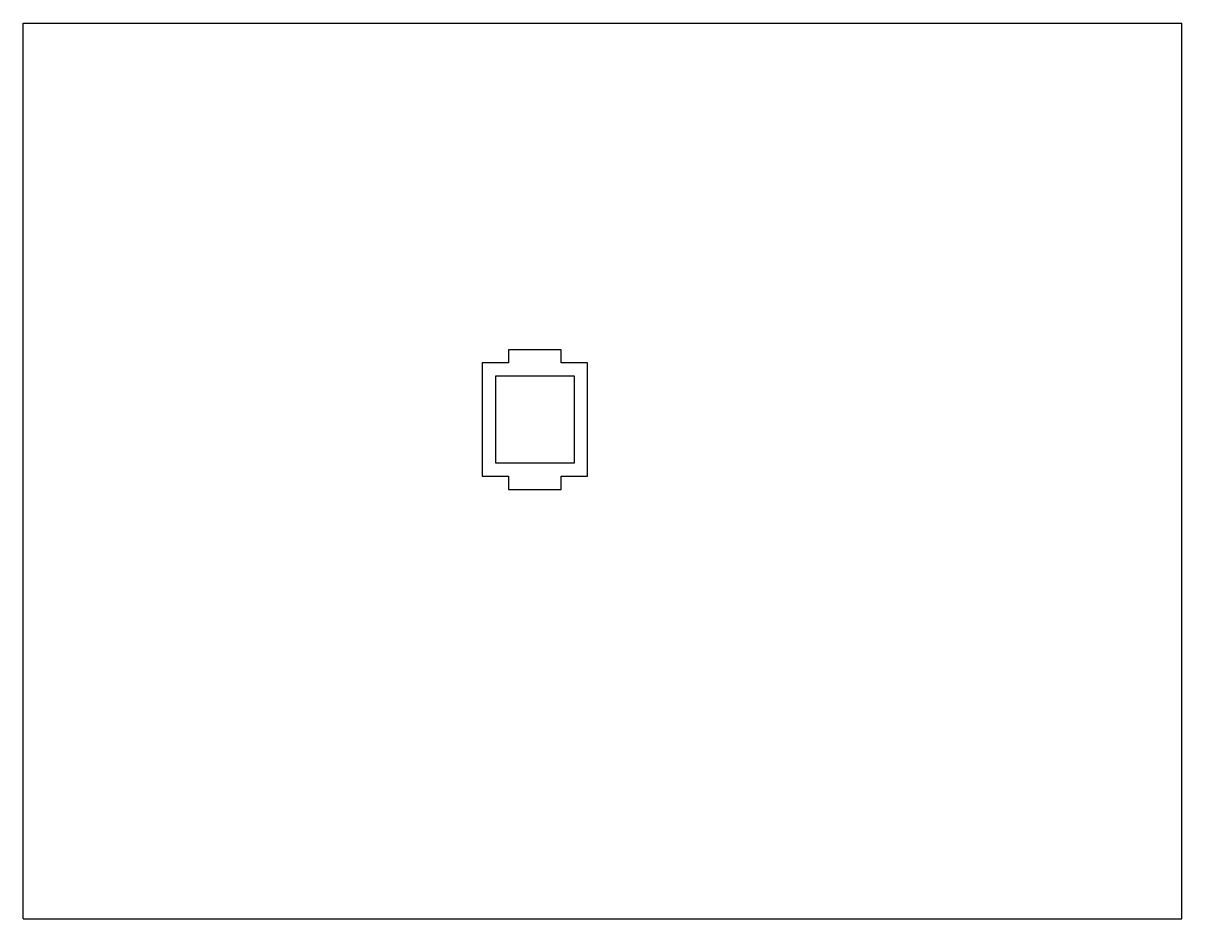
# Model space of a CAD drawing. Header units: inches. Extents: x 0 to 22, y 0 to 17.
import ezdxf

# ---------------------------------------------------------------- set-up
doc = ezdxf.new("R2010")
doc.units = ezdxf.units.IN
doc.header["$LTSCALE"] = 1.21
doc.header["$MEASUREMENT"] = 0
doc.layers.get('0').update_dxf_attribs({"linetype": 'CONTINUOUS'})

msp = doc.modelspace()

# ---------------------------------------------------------------- linework, layer by layer
at = {"color": 7, "linetype": 'Continuous'}
for p, q in [((0, 0), (0, 17)), ((0, 17), (22, 17)), ((22, 0), (22, 17)), ((9.218, 10.802), (9.218, 10.552)), ((10.218, 10.802), (9.218, 10.802)), ((10.218, 10.552), (10.218, 10.802)), ((8.718, 10.552), (8.718, 8.402)), ((9.218, 10.552), (8.718, 10.552)), ((10.718, 10.552), (10.218, 10.552)), ((10.718, 8.402), (10.718, 10.552)), ((8.968, 10.302), (8.968, 8.652)), ((10.468, 10.302), (8.968, 10.302)), ((10.468, 8.652), (10.468, 10.302)), ((8.968, 8.652), (10.468, 8.652)), ((8.718, 8.402), (9.218, 8.402)), ((9.218, 8.402), (9.218, 8.152)), ((10.218, 8.402), (10.718, 8.402)), ((10.218, 8.152), (10.218, 8.402)), ((9.218, 8.152), (10.218, 8.152)), ((0, 0), (22, 0))]:
    msp.add_line(p, q, dxfattribs=at)

doc.saveas('drawing.dxf')
